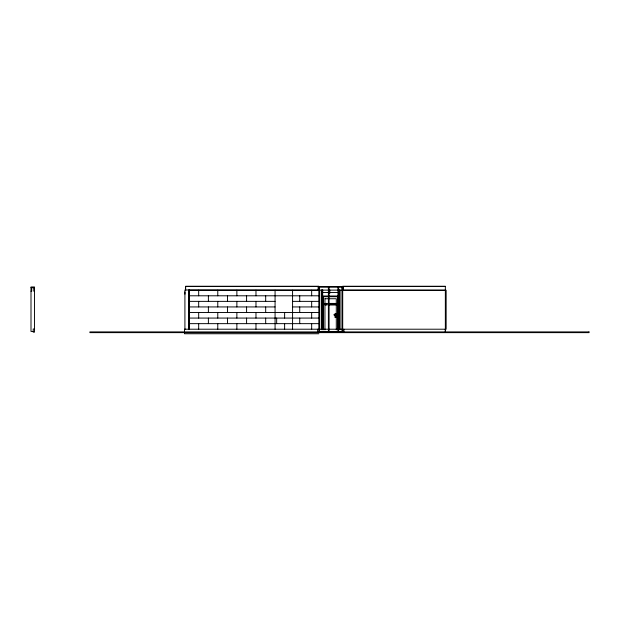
<?xml version="1.0" encoding="UTF-8"?>
<svg xmlns="http://www.w3.org/2000/svg" width="620" height="620" viewBox="0 0 620 620"><rect width="100%" height="100%" fill="white"/><g stroke="black" fill="none" stroke-linecap="round" stroke-linejoin="round"><path stroke-width="0.93" d="M342.705 332.397L342.705 329.212M445.346 329.212L445.346 332.397L445.346 286.246L342.705 286.246L342.705 331.685L318.827 331.685M184.473 329.538L185.31 329.212M185.659 286.487L445.346 286.487M318.827 287.2L342.705 287.2M31 287.68L34.503 287.68M318.835 288.075L319.548 288.075M341.961 288.075L342.705 288.075M189.294 290.23L319.626 290.23M342.705 290.23L446.144 290.23L446.144 329.212L184.473 329.212L184.473 333.754L318.827 333.754M31 291.183L31.713 291.183L31.713 287.68M34.503 291.183L33.782 291.183L33.782 287.68M322.012 292.501L339.357 292.501M189.294 295.794L318.827 295.794M322.012 296.004L339.357 296.004M322.012 296.716L339.357 296.716M325.12 298.739L336.288 298.739L336.288 329.801M189.294 301.367L275.071 301.367M292.57 301.367L318.827 301.367M324.958 303.42L327.174 303.42M328.538 303.42L336.466 303.42M324.958 303.645L327.174 303.645M328.538 303.645L336.466 303.645M324.958 304.653L327.174 304.653M328.538 304.653L336.466 304.653M324.958 304.885L327.174 304.885M328.538 304.885L336.466 304.885M189.294 306.939L275.071 306.939M292.57 306.939L318.827 306.939M189.294 312.503L275.071 312.503M275.257 312.503L318.827 312.503M333.994 314.735L335.49 314.735M333.994 314.991L335.49 314.991M189.294 318.076L318.827 318.076M189.294 323.648L318.827 323.648M34.503 328.98L33.224 328.98L33.224 332.157L34.503 332.157L34.503 286.967L31 286.967L31 331.444L33.224 331.444M445.346 290.23L184.915 289.99L184.915 329.212M343.899 329.212L343.899 332.397M343.418 286.487L343.418 289.99M341.984 287.2L341.984 331.685M340.078 290.067L340.078 329.747M339.357 289.85L339.357 329.212M338.644 287.2L338.644 331.685M338.009 296.716L338.009 329.794M337.931 287.2L337.931 331.685M329.809 289.842L329.809 293.361M329.096 287.2L329.096 331.685M328.383 287.2L328.383 331.685M324.958 298.522L324.958 329.879M323.369 296.716L323.369 329.794M322.733 289.842L322.648 296.004M322.733 296.716L322.733 329.794M322.012 289.85L322.012 329.212M321.3 290.067L321.3 329.747M319.548 287.2L319.548 331.685M318.827 332.397L318.827 286.246L185.659 286.246L185.667 290.548M318.114 286.487L318.114 289.99M317.634 329.212L317.634 332.397M311.666 290.23L311.666 295.794M311.666 301.367L311.666 306.939M311.666 312.503L311.666 318.076M311.666 323.648L311.666 329.212M299.731 295.794L299.731 301.367M299.731 306.939L299.731 312.503M299.731 318.076L299.731 323.648M292.57 290.23L292.57 329.212M284.619 312.503L284.619 318.076M284.619 323.648L284.619 329.212M276.66 318.076L276.66 323.648M275.071 290.23L275.071 329.212M265.678 295.794L265.678 301.367M265.678 306.939L265.678 312.503M265.678 318.076L265.678 323.648M255.975 290.23L255.975 295.794M255.975 301.367L255.975 306.939M255.975 312.503L255.975 318.076M255.975 323.648L255.975 329.212M246.582 295.794L246.582 301.367M246.582 306.939L246.582 312.503M246.582 318.076L246.582 323.648M236.871 290.23L236.871 295.794M236.871 301.367L236.871 306.939M236.871 312.503L236.871 318.076M236.871 323.648L236.871 329.212M227.486 295.794L227.486 301.367M227.486 306.939L227.486 312.503M227.486 318.076L227.486 323.648M217.775 290.23L217.775 295.794M217.775 301.367L217.775 306.939M217.775 312.503L217.775 318.076M217.775 323.648L217.775 329.212M208.39 295.794L208.39 301.367M208.39 306.939L208.39 312.503M208.39 318.076L208.39 323.648M198.679 290.23L198.679 295.794M198.679 301.367L198.679 306.939M198.679 312.503L198.679 318.114M198.679 323.648L198.679 329.251M189.294 289.99L189.294 329.251M189.162 289.842L189.162 329.212M188.767 289.99L188.767 329.212M185.519 287.944L185.519 290.137M184.946 291.958L184.946 294.159M335.87 313.604L335.002 313.604L335.002 317.471L335.87 317.471L335.87 313.604M589 331.909L89.892 331.909L89.892 332.638L589 332.638L589 331.909"/></g></svg>
